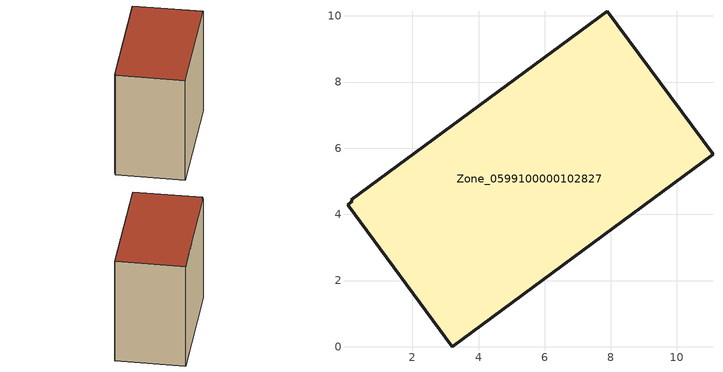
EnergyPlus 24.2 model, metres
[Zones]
Zone_0599100000102827
 floor ground (C_G): 0.04,4.29 0.19,4.4 0.15,4.45 7.9,10.14 11.09,5.81 3.2,0 z0
 wall outside (C_F): 11.09,5.81 7.9,10.14 0.15,4.45 0.19,4.4 0.04,4.29 3.2,0 11.09,5.81 z0:8.84
 roof outside (C_R): 0.19,4.4 0.04,4.29 3.2,0 11.09,5.81 7.9,10.14 0.15,4.45 z8.84
[BUILDING]
Pand.0599100000102827: North Axis=0; Terrain=City; Loads Convergence Tolerance Value=0.04; Temperature Convergence Tolerance Value=0.4; Solar Distribution=FullExterior; Maximum Number of Warmup Days=25; Minimum Number of Warmup Days=1
[Site:Location]
Rotterdam.The.Hague.AP_ZH_NLD Design_Conditions: Latitude=51.96; Longitude=4.45; Time Zone=1; Elevation=-4.5
[SITE:GROUNDTEMPERATURE:BUILDINGSURFACE]
18, 18, 18, 18, 18, 18, 18, 18, 18, 18, 18, 18
[MATERIAL] Thermal Absorptance=0.9; Solar Absorptance=0.7; Visible Absorptance=0.7
Name | Roughness | Thickness | Conductivity | Density | Specific Heat
G.TI.1975-1991 | MediumSmooth | 0.15 | 0.288461 | 540 | 1210
F.TI.1975-1991 | Rough | 0.3 | 0.230769 | 1920 | 840
R.TI.1975-1991 | MediumRough | 0.2 | 0.153846 | 1500 | 1000
[CONSTRUCTION]
C_G: G.TI.1975-1991
C_F: F.TI.1975-1991
C_R: R.TI.1975-1991
[ZONE]
Zone_0599100000102827: Type=1; Multiplier=1; Ceiling Height=Autocalculate; Volume=Autocalculate; Floor Area=autocalculate; Part of Total Floor Area=Yes
[ZONEINFILTRATION:DESIGNFLOWRATE]
Infil_Zone_0599100000102827: Zone or ZoneList or Space or SpaceList=Zone_0599100000102827; Schedule=AlwaysOn; Design Flow Rate Calculation Method=Flow/Area; Flow Rate per Floor Area=0.003; Constant Term Coefficient=1; Temperature Term Coefficient=0; Velocity Term Coefficient=0; Velocity Squared Term Coefficient=0
[HVACTEMPLATE:ZONE:IDEALLOADSAIRSYSTEM]
Zone_0599100000102827: Maximum Heating Supply Air Temperature=50; Minimum Cooling Supply Air Temperature=13; Maximum Heating Supply Air Humidity Ratio=0.0156; Minimum Cooling Supply Air Humidity Ratio=0.0077; Heating Limit=NoLimit; Cooling Limit=NoLimit; Dehumidification Control Type=ConstantSensibleHeatRatio; Cooling Sensible Heat Ratio=0.7; Dehumidification Setpoint=60; Humidification Control Type=None; Humidification Setpoint=30; Outdoor Air Method=None; Outdoor Air Flow Rate per Person=0.00944; Outdoor Air Flow Rate per Zone Floor Area=0; Outdoor Air Flow Rate per Zone=0; Demand Controlled Ventilation Type=None; Outdoor Air Economizer Type=NoEconomizer; Heat Recovery Type=None; Sensible Heat Recovery Effectiveness=0.7; Latent Heat Recovery Effectiveness=0.65
[ZONECONTROL:THERMOSTAT]
ThermostatControl_Zone_0599100000102827: Zone or ZoneList=Zone_0599100000102827; Control Type Schedule=DualSetpointControlType; Control 1=Thermostat_Zone_0599100000102827; Temperature Difference Between Cutout And Setpoint=0
[THERMOSTATSETPOINT:DUALSETPOINT]
Thermostat_Zone_0599100000102827: Heating Setpoint Temperature Schedule=HeatingSetpoint_Zone_0599100000102827; Cooling Setpoint Temperature Schedule=CoolingSetpoint_Zone_0599100000102827
[SCHEDULE:COMPACT]
HeatingSetpoint_Zone_0599100000102827: Through: 12/31, For: AllDays, Until: 24:00, 21
CoolingSetpoint_Zone_0599100000102827: Through: 12/31, For: AllDays, Until: 24:00, 24
DualSetpointControlType: Through: 12/31, For: AllDays, Until: 24:00, 4
AlwaysOn: Through: 12/31, For: AllDays, Until: 24:00, 1
